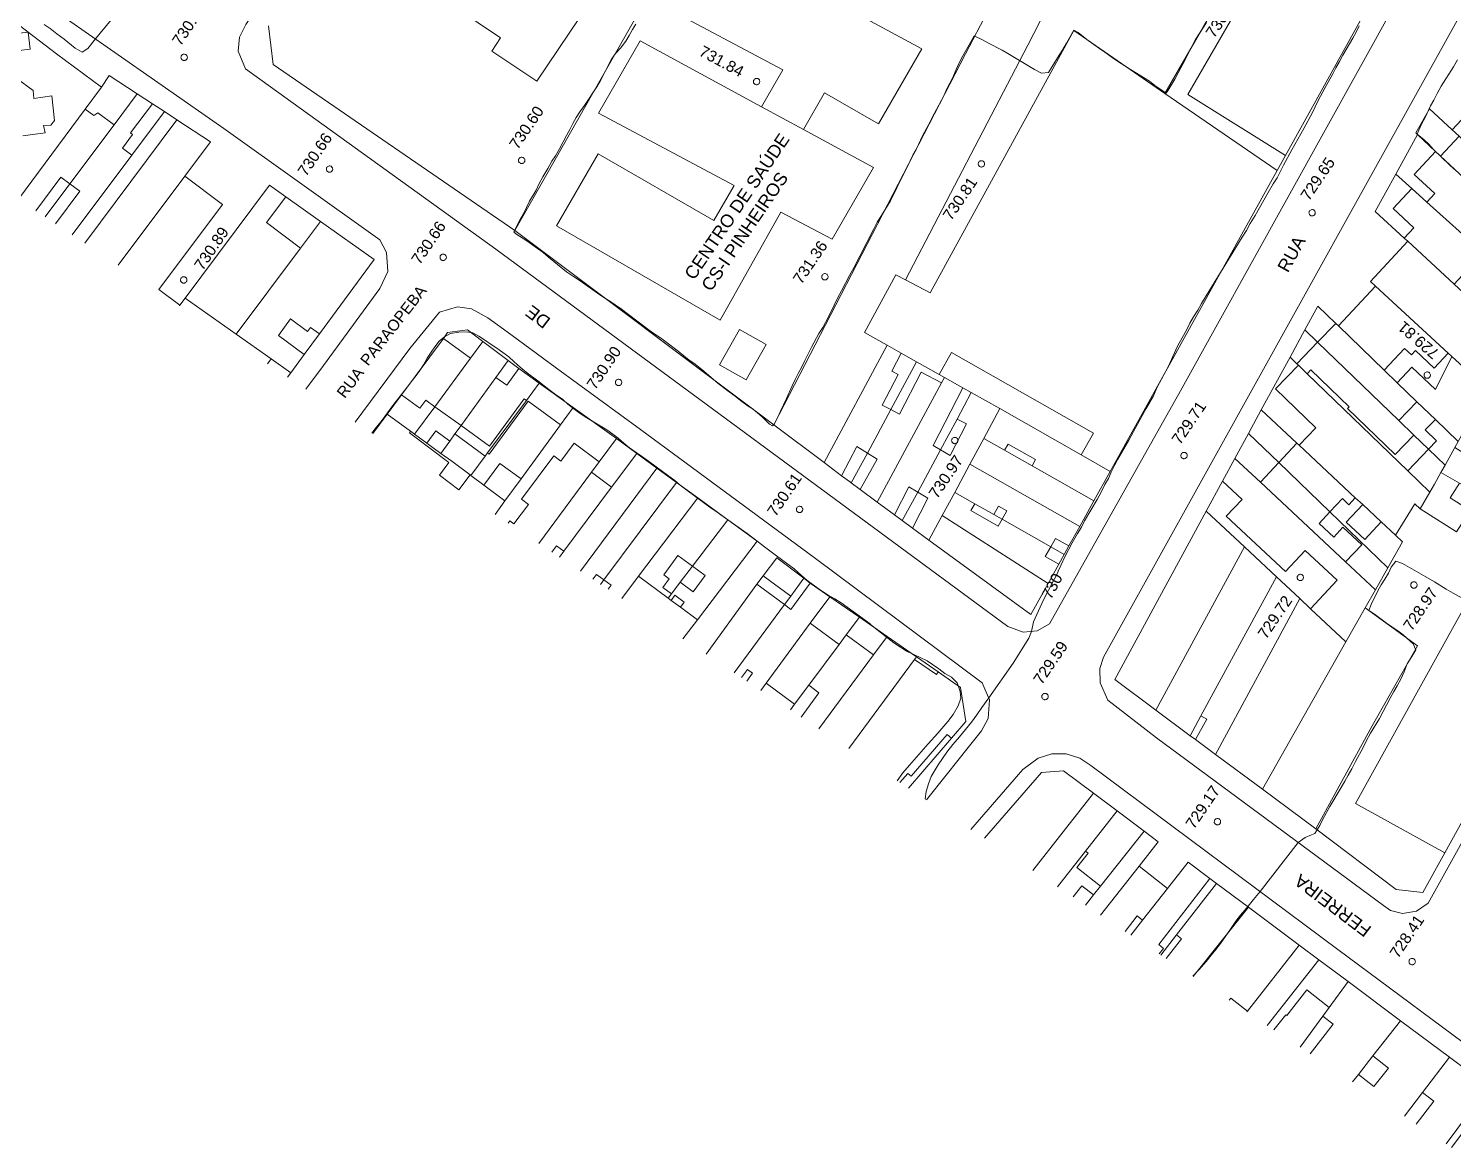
# Model space of a CAD drawing. Header units: metres. Extents: x 325024 to 7190115, y 7391967 to 10157759.
# Drawn here: x 325580.7 to 325804.2, y 7392403.9 to 7392579.4 of the extents above; entities that cross this region are included whole.
import ezdxf
from ezdxf.enums import TextEntityAlignment as Align

# ---------------------------------------------------------------- set-up
doc = ezdxf.new("R2010")
doc.units = ezdxf.units.M
doc.layers.get('0').update_dxf_attribs({"lineweight": 18})
for name, color, linetype, lineweight in [('100_SIST_VIARIO_MEIO_FIO', 1, 'Continuous', 18), ('160_P_SIMP_ASF_TOP', 7, 'Continuous', 18), ('206_MURO_E_MURO_ARRIMO', 7, 'Continuous', 18), ('214_PROJ_BEIRAL_EDIF', 10, 'Continuous', 18), ('216_EDIF_NOTAVEL', 2, 'Continuous', 18), ('218_EDIF_NOTAVEL_TOP', 7, 'Continuous', 18), ('600_CURVA_MESTRA', 14, 'Continuous', 18), ('602_CURVA_MESTRA_TOP', 24, 'Continuous', 18), ('604_CURVA_INTERM', 7, 'Continuous', 18), ('606_PTO_COTADO', 7, 'Continuous', 18), ('608_PTO_COTADO_INTERVIA', 1, 'Continuous', 18), ('624_SEGM_CURVA_MESTRA', 14, 'Continuous', 18)]:
    doc.layers.add(name, color=color, linetype=linetype, lineweight=lineweight)
doc.styles.add('Style-Arial', font='arial.ttf', dxfattribs={"height": 1.75})

# ---------------------------------------------------------------- blocks, each defined once
blk = doc.blocks.new('SP09')
at = {"color": 0, "linetype": 'Continuous'}
blk.add_lwpolyline([(-0.03, -0.51), (-0.14, -0.49), (-0.24, -0.46), (-0.31, -0.42), (-0.35, -0.39), (-0.42, -0.31), (-0.47, -0.24), (-0.51, -0.15), (-0.52, -0.09), (-0.52, 0.03), (-0.51, 0.11), (-0.48, 0.2), (-0.44, 0.27), (-0.4, 0.33), (-0.32, 0.39), (-0.23, 0.44), (-0.15, 0.48), (-0.1, 0.48), (-0.03, 0.48), (0.08, 0.48), (0.19, 0.44), (0.27, 0.4), (0.35, 0.32), (0.41, 0.23), (0.46, 0.11), (0.48, 0.03), (0.48, -0.03), (0.47, -0.08), (0.44, -0.21), (0.38, -0.3), (0.31, -0.38), (0.23, -0.44), (0.1, -0.49), (0.02, -0.51)], close=True, dxfattribs=at)
blk = doc.blocks.new('SP10')
at = {"color": 0, "linetype": 'Continuous'}
blk.add_lwpolyline([(-0.03, -0.51), (-0.14, -0.49), (-0.24, -0.46), (-0.31, -0.42), (-0.35, -0.39), (-0.42, -0.31), (-0.47, -0.24), (-0.51, -0.15), (-0.52, -0.09), (-0.52, 0.03), (-0.51, 0.11), (-0.48, 0.2), (-0.44, 0.27), (-0.4, 0.33), (-0.32, 0.39), (-0.23, 0.44), (-0.15, 0.48), (-0.1, 0.48), (-0.03, 0.48), (0.08, 0.48), (0.19, 0.44), (0.27, 0.4), (0.35, 0.32), (0.41, 0.23), (0.46, 0.11), (0.48, 0.03), (0.48, -0.03), (0.47, -0.08), (0.44, -0.21), (0.38, -0.3), (0.31, -0.38), (0.23, -0.44), (0.1, -0.49), (0.02, -0.51)], close=True, dxfattribs=at)

msp = doc.modelspace()

# ---------------------------------------------------------------- linework, layer by layer
at = {"layer": '100_SIST_VIARIO_MEIO_FIO'}
for points in [[(325689.701, 7392691.542), (325691.959, 7392694.463), (325694.711, 7392695.542), (325697.594, 7392694.894), (325779.027, 7392642.401), (325810.75, 7392621.6), (325812.201, 7392618.997), (325812.539, 7392616.036), (325812.024, 7392613.854), (325761.386, 7392522.567), (325740.846, 7392486.005), (325738.907, 7392484.898), (325736.683, 7392484.696), (325734.298, 7392485.62), (325654.002, 7392544.771), (325614.733, 7392573.042), (325613.62, 7392575.791), (325613.79, 7392578.02), (325614.797, 7392579.998), (325664.897, 7392654.489)], [(325793.183, 7392441.832), (325757.595, 7392468.158), (325749.967, 7392474.051), (325748.754, 7392476.766), (325748.723, 7392479.004), (325749.281, 7392480.778), (325820.965, 7392609.833), (325822.818, 7392611.081), (325825.018, 7392611.464), (325827.831, 7392610.539), (325873.017, 7392580.576), (325874.357, 7392577.937), (325874.294, 7392575.705), (325800.201, 7392442.235), (325798.357, 7392440.976), (325796.155, 7392440.614), (325794.273, 7392441.082)]]:
    msp.add_lwpolyline(points, close=True, dxfattribs=at)
for points in [[(325521.1, 7392626.753), (325565.556, 7392595.631), (325611.338, 7392563.693), (325635.795, 7392546.199), (325636.867, 7392544.235), (325637.055, 7392541.272), (325635.804, 7392538.581), (325626.979, 7392526.54), (325624.209, 7392522.785)], [(325721.512, 7392458.404), (325724.6, 7392462.272), (325728.301, 7392466.905), (325730.151, 7392469.222), (325731.216, 7392471.159), (325731.435, 7392474.086), (325730.263, 7392476.775), (325704.135, 7392496.264), (325676.669, 7392516.468), (325663.512, 7392526.103), (325656.335, 7392531.359), (325652.747, 7392533.986), (325650.182, 7392535.427), (325647.986, 7392535.696), (325645.164, 7392534.883), (325640.525, 7392529.173), (325631.971, 7392517.649)], [(325747.303, 7392463.822), (325745.552, 7392464.945), (325743.412, 7392465.61), (325741.17, 7392465.619), (325739.024, 7392464.971), (325736.634, 7392463.191), (325728.511, 7392453.772)], [(325803.879, 7392403.904), (325811.095, 7392413.551), (325811.4, 7392415), (325810.564, 7392416.77), (325786.042, 7392434.93), (325747.303, 7392463.822)]]:
    msp.add_lwpolyline(points, dxfattribs=at)
at = {"layer": '206_MURO_E_MURO_ARRIMO'}
for p, q in [((325619.073, 7392573.727), (325618.376, 7392579.755)), ((325657.004, 7392547.709), (325619.073, 7392573.727)), ((325593.401, 7392571.992), (325597.779, 7392569.122)), ((325600.161, 7392567.56), (325602.048, 7392566.322)), ((325602.048, 7392566.322), (325604.001, 7392565.042)), ((325800.429, 7392566.772), (325798.252, 7392562.98)), ((325798.516, 7392562.733), (325795.112, 7392556.518)), ((325798.252, 7392562.98), (325798.516, 7392562.733)), ((325777.821, 7392559.449), (325776.501, 7392557.069)), ((325795.112, 7392556.518), (325791.912, 7392550.678)), ((325626.52, 7392549.098), (325621.071, 7392552.977)), ((325697.588, 7392517.224), (325657.004, 7392547.709)), ((325782.895, 7392535.829), (325780.862, 7392532.093)), ((325623.974, 7392528.24), (325626.345, 7392531.465)), ((325646.451, 7392531.681), (325645.778, 7392530.773)), ((325649.569, 7392532.134), (325646.451, 7392531.681)), ((325651.985, 7392530.298), (325649.569, 7392532.134)), ((325780.862, 7392532.093), (325778.533, 7392527.814)), ((325656.99, 7392526.493), (325655.929, 7392527.3)), ((325778.533, 7392527.814), (325774.032, 7392519.544)), ((325621.354, 7392524.674), (325621.86, 7392525.363)), ((325657.623, 7392526.038), (325656.99, 7392526.493)), ((325666.122, 7392519.936), (325660.793, 7392523.762)), ((325639.227, 7392521.92), (325636.979, 7392518.883)), ((325672.912, 7392515.059), (325666.122, 7392519.936)), ((325774.032, 7392519.544), (325772.033, 7392515.871)), ((325772.033, 7392515.871), (325769.889, 7392511.931)), ((325676.11, 7392512.725), (325672.912, 7392515.059)), ((325709.6, 7392508.201), (325708.227, 7392509.233)), ((325709.74, 7392508.098), (325709.6, 7392508.201)), ((325711.151, 7392507.056), (325709.74, 7392508.098)), ((325767.954, 7392508.375), (325765.395, 7392503.673)), ((325717.735, 7392502.195), (325716.506, 7392503.102)), ((325719.33, 7392501.017), (325717.735, 7392502.195)), ((325743.868, 7392498.218), (325743.12, 7392496.87)), ((325743.12, 7392496.87), (325742.277, 7392495.349)), ((325695.913, 7392493.558), (325694.94, 7392492.212)), ((325703.312, 7392492.384), (325702.295, 7392493.155)), ((325711.005, 7392487.045), (325706.37, 7392490.262)), ((325715.368, 7392484.018), (325711.005, 7392487.045)), ((325723.362, 7392478.47), (325719.949, 7392480.839)), ((325718.699, 7392460.265), (325725.431, 7392468.082)), ((325762.892, 7392468.476), (325763.732, 7392467.852)), ((325774.211, 7392460.067), (325782.569, 7392453.858)), ((325757.869, 7392451.857), (325755.65, 7392453.519)), ((325782.569, 7392453.858), (325795.197, 7392444.371)), ((325799.357, 7392443.908), (325802.784, 7392450.101)), ((325765.972, 7392446.072), (325766.982, 7392445.319)), ((325795.197, 7392444.371), (325799.357, 7392443.908)), ((325772.002, 7392441.575), (325779.958, 7392435.641)), ((325783.049, 7392433.336), (325787.643, 7392429.91))]:
    msp.add_line(p, q, dxfattribs=at)
for points in [[(325688.203, 7392602.496), (325680.548, 7392589.22), (325657.004, 7392547.709)], [(325758.924, 7392569.187), (325765.722, 7392580.909)], [(325592.151, 7392570.153), (325593.401, 7392571.992)], [(325596.951, 7392559.509), (325602.048, 7392566.322)], [(325803.973, 7392563.464), (325800.429, 7392566.772)], [(325798.516, 7392562.733), (325801.369, 7392560.071)], [(325797.628, 7392554.26), (325795.112, 7392556.518)], [(325587.214, 7392555.001), (325583.341, 7392549.825)], [(325796.453, 7392546.485), (325791.912, 7392550.678)], [(325782.895, 7392535.829), (325785.699, 7392533.123)], [(325782.852, 7392530.172), (325780.862, 7392532.093)], [(325715.939, 7392519.599), (325719.983, 7392527.103)], [(325779.592, 7392526.793), (325778.533, 7392527.814)], [(325724.364, 7392524.638), (325723.501, 7392525.123)], [(325728.559, 7392522.277), (325727.22, 7392523.03)], [(325644.447, 7392520.059), (325641.277, 7392515.752)], [(325652.711, 7392512.819), (325658.793, 7392521.053)], [(325664.127, 7392517.197), (325666.122, 7392519.936)], [(325723.719, 7392513.297), (325726.319, 7392518.121)], [(325779.61, 7392514.337), (325774.032, 7392519.544)], [(325641.277, 7392515.752), (325640.644, 7392516.213)], [(325641.277, 7392515.752), (325643.181, 7392514.364)], [(325648.547, 7392517.094), (325647.599, 7392515.783)], [(325776.773, 7392511.298), (325772.033, 7392515.871)], [(325800.263, 7392513.374), (325797.964, 7392515.593)], [(325672.912, 7392515.059), (325670.222, 7392511.424)], [(325709.74, 7392508.098), (325712.268, 7392512.789)], [(325655.444, 7392505.274), (325657.965, 7392508.736)], [(325717.735, 7392502.195), (325720.153, 7392506.681)], [(325733.388, 7392502.399), (325732.084, 7392503.14)], [(325793.868, 7392494.805), (325784.794, 7392503.56)], [(325793.868, 7392494.805), (325796.171, 7392498.876), (325795.085, 7392499.889)], [(325743.12, 7392496.87), (325741.009, 7392498.07)], [(325682.912, 7392492.521), (325684.832, 7392495.048)], [(325793.868, 7392494.805), (325791.92, 7392491.364)], [(325670.445, 7392492.192), (325670.966, 7392492.89)], [(325700.241, 7392490.368), (325699.256, 7392489.031)], [(325711.005, 7392487.045), (325708.956, 7392484.293)], [(325782.569, 7392453.858), (325791.419, 7392470.018), (325798.523, 7392482.574), (325790.299, 7392488.498)], [(325700.857, 7392473.411), (325700.188, 7392472.513)], [(325757.869, 7392451.857), (325754.859, 7392448.026)], [(325748.812, 7392444.894), (325747.719, 7392443.516)], [(325760.731, 7392437.246), (325758.277, 7392434.077)]]:
    msp.add_lwpolyline(points, dxfattribs=at)
at = {"layer": '214_PROJ_BEIRAL_EDIF'}
for points in [[(325790.744, 7392624.496), (325793.413, 7392629.148), (325810.255, 7392617.94), (325777.821, 7392559.449), (325762.504, 7392568.988), (325770.363, 7392582.542), (325793.033, 7392623.169)], [(325580.678, 7392578.772), (325580.969, 7392576.096), (325579.268, 7392575.911), (325579.153, 7392576.961), (325578.06, 7392576.842), (325577.884, 7392578.468)], [(325715.39, 7392529.688), (325711.812, 7392531.67), (325716.731, 7392540.758), (325718.229, 7392539.964), (325722.106, 7392537.909), (325744.644, 7392579.032), (325758.924, 7392569.187), (325776.501, 7392557.069), (325750.352, 7392509.911), (325745.777, 7392512.51), (325747.715, 7392515.921), (325725.457, 7392528.566), (325723.501, 7392525.123), (325719.983, 7392527.103), (325717.556, 7392528.469)], [(325819.312, 7392549.149), (325822.523, 7392546.152), (325823.772, 7392548.436), (325826.856, 7392554.076), (325809.935, 7392569.868), (325803.973, 7392563.464), (325805.045, 7392562.464), (325810.749, 7392557.14), (325812.396, 7392555.603), (325817.627, 7392550.721)], [(325812.396, 7392555.603), (325811.387, 7392554.522), (325809.74, 7392556.059), (325810.749, 7392557.14), (325805.045, 7392562.464), (325802.14, 7392559.352), (325814.723, 7392547.609), (325817.627, 7392550.721)], [(325819.678, 7392540.988), (325819.026, 7392539.832), (325817.24, 7392536.663), (325799.977, 7392552.153), (325801.228, 7392553.493), (325798.022, 7392556.484), (325801.369, 7392560.071), (325802.14, 7392559.352), (325814.723, 7392547.609), (325815.574, 7392546.815), (325814.578, 7392545.748)], [(325623.389, 7392544.91), (325618.033, 7392548.914), (325621.071, 7392552.977), (325618.499, 7392554.808), (325605.279, 7392537.088), (325613.299, 7392531.416)], [(325808.485, 7392535.374), (325813.765, 7392530.498), (325814.073, 7392531.044), (325816.023, 7392534.503), (325817.24, 7392536.663), (325799.977, 7392552.153), (325797.628, 7392554.26), (325794.702, 7392551.125), (325797.952, 7392548.092), (325796.453, 7392546.485), (325796.983, 7392545.996), (325804.263, 7392539.273), (325805.583, 7392540.688), (325808.903, 7392537.59), (325809.252, 7392537.963), (325810.133, 7392537.14)], [(325613.299, 7392531.416), (325618.761, 7392527.554), (325621.86, 7392525.363), (325623.974, 7392528.24), (325619.913, 7392531.225), (325621.829, 7392533.831), (325624.495, 7392531.872), (325624.95, 7392532.491), (325626.345, 7392531.465), (325634.913, 7392543.124), (325626.52, 7392549.098), (325623.389, 7392544.91)], [(325796.983, 7392545.996), (325804.263, 7392539.273), (325808.485, 7392535.374), (325813.765, 7392530.498), (325812.135, 7392527.605), (325809.841, 7392523.536), (325806.917, 7392525.137), (325803.9, 7392527.923), (325803.33, 7392528.45), (325791.943, 7392538.965), (325791.159, 7392539.689)], [(325793.297, 7392525.792), (325796.476, 7392529.198), (325797.569, 7392528.179), (325798.207, 7392528.862), (325801.151, 7392526.115), (325803.33, 7392528.45), (325791.943, 7392538.965), (325786.116, 7392532.721)], [(325786.116, 7392532.721), (325785.699, 7392533.123), (325782.852, 7392530.172), (325795.599, 7392517.875), (325798.445, 7392520.825), (325795.346, 7392523.815), (325793.297, 7392525.792)], [(325644.447, 7392520.059), (325643.014, 7392521.095), (325642.072, 7392519.819), (325639.227, 7392521.92), (325645.778, 7392530.773), (325650.057, 7392527.679)], [(325648.547, 7392517.094), (325654.009, 7392524.645), (325655.929, 7392527.3), (325651.985, 7392530.298), (325650.057, 7392527.679), (325644.447, 7392520.059)], [(325717.556, 7392528.469), (325715.39, 7392529.688), (325705.478, 7392511.297), (325708.227, 7392509.233), (325710.604, 7392513.831), (325712.268, 7392512.789), (325715.939, 7392519.599), (325714.602, 7392520.29), (325717.1, 7392525.122), (325716.095, 7392525.642)], [(325781.223, 7392525.219), (325779.839, 7392526.555), (325779.592, 7392526.793), (325782.852, 7392530.172), (325795.599, 7392517.875), (325797.964, 7392515.593), (325795.037, 7392512.559), (325787.57, 7392519.763), (325787.83, 7392520.033), (325781.817, 7392525.835)], [(325803.9, 7392527.923), (325801.343, 7392522.759), (325797.611, 7392526.242), (325795.346, 7392523.815), (325798.445, 7392520.825), (325801.323, 7392518.049), (325804.889, 7392514.609), (325808.341, 7392520.875), (325809.071, 7392522.17), (325809.841, 7392523.536), (325806.917, 7392525.137)], [(325658.793, 7392521.053), (325660.793, 7392523.762), (325657.623, 7392526.038), (325655.72, 7392523.408), (325654.009, 7392524.645), (325648.547, 7392517.094), (325653.016, 7392513.861), (325658.442, 7392521.309)], [(325715.939, 7392519.599), (325712.268, 7392512.789), (325713.808, 7392511.825), (325711.151, 7392507.056), (325713.824, 7392505.082), (325723.903, 7392523.782), (325720.678, 7392525.45), (325717.292, 7392518.9)], [(325724.364, 7392524.638), (325727.22, 7392523.03), (325722.594, 7392513.982), (325723.719, 7392513.297), (325720.153, 7392506.681), (325718.785, 7392507.511), (325716.506, 7392503.102), (325713.824, 7392505.082), (325723.903, 7392523.782)], [(325798.948, 7392504.024), (325798.086, 7392504.829), (325795.085, 7392499.889), (325792.835, 7392501.99), (325789.933, 7392504.699), (325788.775, 7392505.781), (325779.955, 7392514.015), (325782.595, 7392516.751), (325776.269, 7392522.854), (325779.839, 7392526.555), (325781.223, 7392525.219), (325797.003, 7392509.995), (325800.469, 7392506.65)], [(325726.319, 7392518.121), (325728.559, 7392522.277), (325733.033, 7392519.75), (325730.523, 7392515.093), (325728.342, 7392511.046), (325725.957, 7392506.62), (325723.992, 7392502.975), (325721.91, 7392499.112), (325719.33, 7392501.017), (325721.755, 7392505.708), (325720.153, 7392506.681), (325723.719, 7392513.297), (325725.221, 7392512.383), (325727.794, 7392517.358)], [(325652.711, 7392512.819), (325652.329, 7392512.301), (325650.093, 7392509.273), (325652.131, 7392507.75), (325654.623, 7392511.17), (325657.965, 7392508.736), (325664.127, 7392517.197), (325659.095, 7392520.913), (325652.974, 7392512.625)], [(325733.771, 7392513.248), (325734.317, 7392514.208), (325738.624, 7392511.761), (325738.079, 7392510.801), (325747.787, 7392505.286), (325750.352, 7392509.911), (325745.777, 7392512.51), (325733.033, 7392519.75), (325730.523, 7392515.093)], [(325801.323, 7392518.049), (325804.889, 7392514.609), (325804.364, 7392513.657), (325802.839, 7392510.889), (325800.263, 7392513.374), (325801.523, 7392514.68), (325799.736, 7392516.405)], [(325645.402, 7392512.745), (325643.181, 7392514.364), (325644.596, 7392516.286), (325646.793, 7392514.669)], [(325645.402, 7392512.745), (325646.793, 7392514.669), (325647.599, 7392515.783), (325652.329, 7392512.301), (325650.093, 7392509.273), (325649.966, 7392509.367), (325647.122, 7392511.492)], [(325733.771, 7392513.248), (325738.079, 7392510.801), (325747.787, 7392505.286), (325745.558, 7392501.266), (325728.342, 7392511.046), (325730.523, 7392515.093)], [(325776.773, 7392511.298), (325784.794, 7392503.56), (325786.741, 7392505.646), (325787.76, 7392504.694), (325788.775, 7392505.781), (325779.955, 7392514.015), (325779.61, 7392514.337)], [(325797.003, 7392509.995), (325800.469, 7392506.65), (325801.185, 7392507.886), (325802.2, 7392509.728), (325802.839, 7392510.889), (325800.263, 7392513.374)], [(325805.114, 7392508.087), (325802.2, 7392509.728), (325802.839, 7392510.889), (325804.364, 7392513.657), (325807.878, 7392511.451), (325805.596, 7392507.816)], [(325733.388, 7392502.399), (325741.009, 7392498.07), (325741.77, 7392499.41), (325743.868, 7392498.218), (325745.558, 7392501.266), (325728.342, 7392511.046), (325725.957, 7392506.62), (325729.094, 7392504.838), (325732.084, 7392503.14), (325732.846, 7392504.482), (325734.15, 7392503.741)], [(325781.767, 7392488.389), (325785.931, 7392492.85), (325780.912, 7392497.535), (325777.815, 7392494.218), (325768.547, 7392502.87), (325771.017, 7392505.516), (325767.954, 7392508.375), (325769.889, 7392511.931), (325773.883, 7392508.203), (325787.253, 7392495.721), (325791.92, 7392491.364), (325790.299, 7392488.498), (325787.309, 7392483.215)], [(325787.253, 7392495.721), (325773.883, 7392508.203), (325776.773, 7392511.298), (325784.794, 7392503.56), (325783.093, 7392501.738), (325785.379, 7392499.604), (325786.837, 7392501.164), (325789.775, 7392498.421)], [(325800.469, 7392506.65), (325801.185, 7392507.886), (325802.2, 7392509.728), (325805.114, 7392508.087), (325803.645, 7392505.746), (325806.762, 7392503.79), (325804.659, 7392500.439), (325798.948, 7392504.024)], [(325729.094, 7392504.838), (325725.957, 7392506.62), (325723.992, 7392502.975), (325740.604, 7392492.331), (325742.277, 7392495.349), (325740.15, 7392496.558), (325741.009, 7392498.07), (325733.388, 7392502.399), (325732.787, 7392501.34), (325728.493, 7392503.779)], [(325684.832, 7392495.048), (325682.557, 7392496.725), (325680.338, 7392493.714), (325681.203, 7392493.077), (325680.212, 7392491.732), (325681.558, 7392490.74), (325681.024, 7392490.038), (325676.373, 7392493.465), (325685.668, 7392505.749), (325690.363, 7392502.322)], [(325789.933, 7392504.699), (325792.835, 7392501.99), (325790.261, 7392499.232), (325787.358, 7392501.941)], [(325682.941, 7392488.625), (325685.628, 7392486.645), (325694.982, 7392498.95), (325690.363, 7392502.322), (325684.832, 7392495.048), (325686.814, 7392493.587), (325684.932, 7392491.032), (325682.912, 7392492.521), (325681.558, 7392490.74), (325681.024, 7392490.038), (325681.501, 7392489.686), (325682.087, 7392490.481), (325683.527, 7392489.42)], [(325721.91, 7392499.112), (325723.992, 7392502.975), (325740.604, 7392492.331), (325737.9, 7392487.456)], [(325765.395, 7392503.673), (325771.373, 7392498.092), (325757.497, 7392472.484), (325751.055, 7392477.27)], [(325764.568, 7392471.568), (325762.892, 7392468.476), (325757.497, 7392472.484), (325771.373, 7392498.092), (325776.399, 7392493.401)], [(325702.295, 7392493.155), (325700.241, 7392490.368), (325695.913, 7392493.558), (325698.043, 7392496.381)], [(325764.568, 7392471.568), (325776.399, 7392493.401), (325780.078, 7392489.966), (325766.843, 7392465.541), (325763.732, 7392467.852), (325765.478, 7392471.075)], [(325820.812, 7392482.683), (325802.784, 7392450.101), (325788.815, 7392457.83), (325807.199, 7392491.055)], [(325781.767, 7392488.389), (325787.309, 7392483.215), (325774.211, 7392460.067), (325766.843, 7392465.541), (325780.078, 7392489.966)], [(325703.063, 7392476.375), (325707.824, 7392482.771), (325703.304, 7392486.102), (325696.382, 7392476.71), (325700.857, 7392473.411)], [(325746.484, 7392450.375), (325746.892, 7392450.056), (325745.117, 7392447.793), (325748.812, 7392444.894), (325755.65, 7392453.519), (325751.429, 7392456.68)], [(325789.285, 7392415.376), (325791.542, 7392418.255), (325793.954, 7392416.364), (325791.697, 7392413.485)]]:
    msp.add_lwpolyline(points, close=True, dxfattribs=at)
for points in [[(325579.15, 7392552.598), (325589.61, 7392566.722), (325592.151, 7392570.153), (325585.133, 7392575.404), (325580.678, 7392578.772), (325576.219, 7392582.175), (325573.139, 7392578.058)], [(325579.825, 7392562.522), (325583.35, 7392563.023), (325583.108, 7392564.154), (325584.255, 7392564.193), (325584.815, 7392564.943), (325584.367, 7392568.815), (325581.589, 7392568.396), (325581.451, 7392569.628), (325578.903, 7392571.534)], [(325587.214, 7392555.001), (325594.144, 7392564.264), (325597.779, 7392569.122), (325600.161, 7392567.56), (325596.729, 7392562.974), (325597.06, 7392562.726), (325595.478, 7392560.611), (325596.951, 7392559.509), (325587.598, 7392547.009)], [(325587.214, 7392555.001), (325594.144, 7392564.264), (325591.623, 7392566.15), (325590.984, 7392565.693), (325589.61, 7392566.722), (325579.15, 7392552.598)], [(325609.253, 7392561.597), (325604.001, 7392565.042), (325589.545, 7392545.721)], [(325594.782, 7392542.255), (325605.22, 7392556.207), (325609.253, 7392561.597)], [(325581.889, 7392550.786), (325585.822, 7392556.043), (325587.214, 7392555.001)], [(325604.391, 7392535.897), (325604.451, 7392535.978), (325601.176, 7392538.427), (325611.153, 7392551.771), (325605.22, 7392556.207), (325594.782, 7392542.255)], [(325584.979, 7392548.742), (325588.783, 7392553.827), (325587.214, 7392555.001)], [(325618.2, 7392526.761), (325618.761, 7392527.554), (325613.299, 7392531.416), (325605.279, 7392537.088), (325604.451, 7392535.978), (325604.391, 7392535.897)], [(325634.72, 7392515.83), (325636.979, 7392518.883), (325640.644, 7392516.213)], [(325640.644, 7392516.213), (325640.451, 7392515.956), (325646.636, 7392511.334), (325645.152, 7392509.348), (325648.232, 7392507.047), (325649.966, 7392509.367), (325650.093, 7392509.273), (325652.131, 7392507.75), (325655.444, 7392505.274), (325653.896, 7392503.142)], [(325655.941, 7392501.789), (325656.211, 7392502.151), (325656.844, 7392501.679), (325659.125, 7392504.736), (325658.015, 7392505.564), (325663.088, 7392512.363), (325664.198, 7392511.534), (325666.3, 7392514.35), (325670.222, 7392511.424), (325669.011, 7392509.789), (325660.74, 7392498.614)], [(325663.98, 7392496.47), (325664.665, 7392497.388), (325672.164, 7392507.436), (325676.11, 7392512.725), (325679.263, 7392510.424), (325667.308, 7392494.268)], [(325662.811, 7392497.244), (325663.543, 7392498.225), (325664.665, 7392497.388), (325672.164, 7392507.436), (325669.011, 7392509.789), (325660.74, 7392498.614)], [(325667.308, 7392494.268), (325679.263, 7392510.424), (325682.362, 7392508.162), (325670.966, 7392492.89)], [(325670.966, 7392492.89), (325682.362, 7392508.162), (325685.668, 7392505.749), (325676.373, 7392493.465), (325673.753, 7392490.003)], [(325670.966, 7392492.89), (325669.798, 7392493.751), (325669.238, 7392492.991)], [(325673.753, 7392490.003), (325676.373, 7392493.465), (325681.024, 7392490.038), (325681.501, 7392489.686), (325682.941, 7392488.625), (325685.628, 7392486.645), (325683.352, 7392483.652)], [(325671.605, 7392491.425), (325672.08, 7392492.069), (325670.966, 7392492.89)], [(325687.008, 7392481.233), (325694.94, 7392492.212), (325699.256, 7392489.031), (325691.378, 7392478.342)], [(325691.378, 7392478.342), (325699.256, 7392489.031), (325700.283, 7392488.274), (325703.312, 7392492.384), (325706.37, 7392490.262), (325703.304, 7392486.102)], [(325703.304, 7392486.102), (325696.382, 7392476.71), (325695.55, 7392475.581)], [(325704.628, 7392469.574), (325713.242, 7392481.134), (325708.956, 7392484.293), (325707.824, 7392482.771), (325703.063, 7392476.375), (325704.674, 7392475.187), (325701.878, 7392471.394)], [(325704.628, 7392469.574), (325713.242, 7392481.134), (325715.368, 7392484.018), (325719.949, 7392480.839), (325719.655, 7392480.44)], [(325719.655, 7392480.44), (325709.346, 7392466.453)], [(325719.655, 7392480.44), (325709.346, 7392466.453)], [(325717.374, 7392461.141), (325718.601, 7392462.565), (325719.117, 7392462.12), (325724.754, 7392468.665), (325725.431, 7392468.082), (325727.685, 7392470.698), (325726.882, 7392476.027), (325723.362, 7392478.47), (325723.079, 7392478.064), (325719.655, 7392480.44)], [(325693.353, 7392477.035), (325694.27, 7392478.28), (325693.472, 7392478.868), (325692.525, 7392477.583)], [(325738.228, 7392447.343), (325747.724, 7392459.454), (325743.028, 7392462.971), (325739.55, 7392462.716), (325730.612, 7392452.382)], [(325742.098, 7392444.783), (325746.484, 7392450.375), (325751.429, 7392456.68), (325747.724, 7392459.454), (325738.228, 7392447.343)], [(325758.018, 7392434.249), (325758.701, 7392435.132), (325757.951, 7392435.713), (325765.972, 7392446.072), (325762.543, 7392448.63), (325759.32, 7392444.527)], [(325752.669, 7392437.788), (325754.585, 7392440.231), (325755.426, 7392439.571), (325759.32, 7392444.527), (325754.859, 7392448.026), (325748.818, 7392440.336)], [(325746.444, 7392441.907), (325747.719, 7392443.516), (325745.897, 7392444.944), (325744.516, 7392443.183)], [(325759.32, 7392444.527), (325755.426, 7392439.571), (325753.562, 7392437.197)], [(325759.126, 7392433.515), (325761.534, 7392436.624), (325760.731, 7392437.246), (325766.982, 7392445.319), (325772.002, 7392441.575), (325763.329, 7392430.735)], [(325771.751, 7392425.162), (325771.85, 7392425.288), (325779.958, 7392435.641), (325783.049, 7392433.336), (325774.976, 7392423.028)], [(325780.139, 7392419.612), (325783.697, 7392424.494), (325784.683, 7392425.847), (325781.168, 7392428.6), (325778.027, 7392424.59), (325777.87, 7392424.713), (325776.013, 7392422.342)], [(325788.348, 7392414.181), (325789.285, 7392415.376), (325791.542, 7392418.255), (325795.869, 7392423.775), (325787.643, 7392429.91), (325784.683, 7392425.847)], [(325768.998, 7392426.984), (325769.25, 7392427.309), (325771.85, 7392425.288)], [(325771.85, 7392425.288), (325771.751, 7392425.162)], [(325784.683, 7392425.847), (325783.697, 7392424.494), (325785.316, 7392423.225), (325781.683, 7392418.591)], [(325796.476, 7392408.803), (325799.318, 7392412.516), (325803.55, 7392418.047), (325795.869, 7392423.775), (325791.542, 7392418.255), (325793.954, 7392416.364), (325791.697, 7392413.485), (325789.285, 7392415.376), (325788.348, 7392414.181)], [(325799.318, 7392412.516), (325803.55, 7392418.047), (325809.709, 7392413.453), (325803.015, 7392404.476)], [(325798.324, 7392407.58), (325801.073, 7392411.173), (325799.318, 7392412.516)]]:
    msp.add_lwpolyline(points, dxfattribs=at)
at = {"layer": '216_EDIF_NOTAVEL'}
for points in [[(325681.599, 7392639.82), (325678.642, 7392635.423), (325677.307, 7392636.321), (325668.376, 7392623.042), (325659.064, 7392629.304), (325633.46, 7392591.235), (325632.435, 7392589.712), (325639.266, 7392585.117), (325640.754, 7392587.329), (325654.763, 7392577.907), (325653.364, 7392575.827), (325660.424, 7392571.079), (325687.074, 7392610.703), (325673.737, 7392619.673), (325680.593, 7392631.046), (325684.969, 7392637.553)], [(325718.229, 7392539.964), (325737.409, 7392576.77), (325740.274, 7392582.312), (325744.885, 7392590.053), (325755.382, 7392583.848), (325756.552, 7392586.111), (325753.606, 7392587.782), (325752.635, 7392588.333), (325737.926, 7392596.676), (325732.51, 7392587.47), (325732.203, 7392586.949), (325733.301, 7392586.221), (325731.132, 7392582.059), (325727.653, 7392575.382), (325697.588, 7392517.224), (325705.478, 7392511.297), (325715.39, 7392529.688), (325711.812, 7392531.67), (325716.731, 7392540.758)], [(325695.659, 7392567.098), (325702.244, 7392563.523), (325705.566, 7392569.253), (325714.003, 7392564.387), (325720.789, 7392576.155), (325686.439, 7392594.741), (325679.728, 7392583.102), (325698.999, 7392572.891)], [(325695.659, 7392567.098), (325702.244, 7392563.523), (325713.22, 7392557.563), (325706.752, 7392546.347), (325698.705, 7392550.538), (325689.166, 7392533.635), (325663.522, 7392548.423), (325670.035, 7392559.718), (325688.195, 7392549.246), (325691.36, 7392554.734), (325670.098, 7392566.096), (325676.633, 7392577.429)], [(325692.189, 7392532.164), (325696.403, 7392529.785), (325693.283, 7392524.258), (325689.069, 7392526.637)]]:
    msp.add_lwpolyline(points, close=True, dxfattribs=at)
at = {"layer": '600_CURVA_MESTRA', "elevation": 730}
for points in [[(325583.181, 7392579.97), (325584.127, 7392579.34), (325585.193, 7392578.509), (325586.323, 7392577.687), (325588.044, 7392576.271), (325589.125, 7392575.662), (325590.048, 7392576.246), (325591.231, 7392577.72), (325597.134, 7392584.948)], [(325789.392, 7392579.797), (325788.959, 7392578.882), (325788.373, 7392577.862), (325787.873, 7392576.954), (325786.825, 7392575.164), (325786.307, 7392574.183), (325785.735, 7392573.196), (325785.24, 7392572.241), (325784.057, 7392570.131), (325782.969, 7392568.068), (325782.017, 7392566.058), (325780.724, 7392563.698), (325778.821, 7392560.346), (325777.494, 7392557.94), (325776.52, 7392555.934), (325775.888, 7392554.987), (325775.094, 7392553.667), (325773.045, 7392550.043), (325772.303, 7392548.777), (325771.711, 7392547.701), (325771.036, 7392546.649), (325768.039, 7392541.804), (325765.384, 7392537.438), (325764.644, 7392536.247), (325764.058, 7392535.208), (325763.407, 7392534.155), (325762.834, 7392533.134), (325762.282, 7392532.083), (325761.611, 7392530.875), (325760.918, 7392529.549), (325759.692, 7392526.884), (325759.058, 7392525.649), (325758.362, 7392524.39), (325757.723, 7392523.126), (325757.126, 7392521.783), (325755.982, 7392519.787), (325754.342, 7392516.839), (325753.254, 7392514.817), (325751.549, 7392511.827), (325751.065, 7392510.937), (325750.513, 7392509.787), (325750.062, 7392508.777), (325749.516, 7392507.839), (325748.925, 7392506.648), (325748.313, 7392505.527), (325746.334, 7392502.136), (325745.816, 7392501.187), (325745.19, 7392500.156), (325744.366, 7392498.717), (325743.281, 7392496.629), (325742.575, 7392495.16), (325742.198, 7392494.275)], [(325804.596, 7392557.057), (325803.578, 7392557.913), (325800.974, 7392560.461), (325800.297, 7392561.218), (325799.534, 7392561.975), (325798.463, 7392562.812), (325798.722, 7392563.408), (325799.176, 7392564.335), (325799.741, 7392565.412), (325800.576, 7392567.235), (325801.08, 7392568.114), (325801.585, 7392569.167), (325802.249, 7392570.295), (325804.167, 7392573.343), (325804.786, 7392574.469)], [(325739.906, 7392489.757), (325739.64, 7392489.211), (325738.81, 7392487.488), (325738.322, 7392486.302), (325738.021, 7392484.817), (325737.602, 7392483.748), (325735.108, 7392479.829), (325731.295, 7392474.408), (325730.227, 7392472.917), (325729.421, 7392471.743), (325728.577, 7392470.589), (325726.727, 7392468.311), (325725.689, 7392467.085), (325724.748, 7392465.877), (325723.382, 7392463.904), (325722.243, 7392462.062), (325721.841, 7392460.912), (325721.47, 7392459.747), (325721.352, 7392458.552), (325721.379, 7392458.492)]]:
    msp.add_lwpolyline(points, dxfattribs=at)
at = {"layer": '604_CURVA_INTERM', "flags": 128}
for points, elevation in [([(325765.449, 7392580.301), (325763.731, 7392577.611), (325763.226, 7392576.727), (325762.784, 7392575.816), (325762.193, 7392574.661), (325761.009, 7392572.42), (325760.453, 7392571.437), (325759.403, 7392569.7), (325759.111, 7392569.214), (325757.331, 7392570.442), (325756.516, 7392571.082), (325753.548, 7392572.953), (325752.658, 7392573.479), (325751.478, 7392574.246), (325750.642, 7392574.816), (325749.507, 7392575.643), (325748.662, 7392576.226), (325746.903, 7392577.477), (325746.096, 7392578.08), (325745.298, 7392578.709), (325744.618, 7392579.101), (325743.477, 7392577.034), (325742.891, 7392576.085), (325742.353, 7392575.165), (325741.262, 7392573.387), (325740.686, 7392572.455), (325739.561, 7392572.343), (325738.455, 7392572.939), (325736.363, 7392574.209), (325735.349, 7392574.797), (325734.312, 7392575.437), (325733.416, 7392575.951), (325731.274, 7392577.036), (325730.206, 7392577.615), (325729.224, 7392578.126), (325728.984, 7392578.21), (325728.409, 7392577.16), (325727.241, 7392575.072), (325726.63, 7392573.89), (325726.171, 7392572.91), (325725.77, 7392571.953), (325725.216, 7392570.798), (325724.734, 7392569.882), (325724.228, 7392568.798), (325723.104, 7392566.653), (325722.542, 7392565.632), (325722.069, 7392564.643), (325721.543, 7392563.681), (325720.943, 7392562.636), (325719.895, 7392560.388), (325719.403, 7392559.506), (325718.482, 7392557.617), (325717.342, 7392555.357), (325716.408, 7392553.393), (325715.892, 7392552.356), (325714.468, 7392550.05), (325713.796, 7392549.002), (325713.251, 7392547.83), (325711.147, 7392543.767), (325710.183, 7392541.927), (325709.469, 7392540.634), (325708.19, 7392538.201), (325707.637, 7392537.19), (325707.042, 7392535.993), (325706.12, 7392534.057), (325705.277, 7392532.498), (325704.679, 7392531.509), (325703.5, 7392529.368), (325702.458, 7392527.28), (325701.998, 7392526.33), (325701.412, 7392525.241), (325700.939, 7392524.32), (325700.471, 7392523.323), (325699.588, 7392521.336), (325698.642, 7392519.333), (325698.152, 7392518.331), (325697.715, 7392517.387), (325697.364, 7392517.075), (325696.904, 7392517.33), (325695.796, 7392518.421), (325694.332, 7392519.652), (325693.583, 7392520.16), (325693.583, 7392520.16), (325692.395, 7392521.014), (325691.53, 7392521.721), (325690.598, 7392522.384), (325688.873, 7392523.701), (325688.086, 7392524.35), (325686.308, 7392525.894), (325685.259, 7392526.704), (325684.278, 7392527.401), (325683.489, 7392528.02), (325682.605, 7392528.79), (325680.678, 7392530.249), (325679.824, 7392530.86), (325678.929, 7392531.412), (325678.031, 7392532.048), (325676.306, 7392533.369), (325674.595, 7392534.648), (325673.708, 7392535.351), (325671.862, 7392536.587), (325670.958, 7392537.165), (325669.927, 7392537.864), (325667.235, 7392539.771), (325666.168, 7392540.468), (325665.096, 7392541.2), (325662.278, 7392543.483), (325661.421, 7392544.214), (325660.557, 7392544.871), (325658.862, 7392546.047), (325657.119, 7392547.179), (325656.855, 7392547.461), (325657.791, 7392549.284), (325658.339, 7392550.316), (325659.303, 7392552.27), (325660.317, 7392553.995), (325660.809, 7392555.052), (325661.362, 7392556.08), (325662.154, 7392557.415), (325662.802, 7392558.545), (325663.347, 7392559.404), (325663.976, 7392560.486), (325665.091, 7392562.567), (325665.629, 7392563.545), (325666.088, 7392564.476), (325666.61, 7392565.379), (325667.202, 7392566.306), (325667.903, 7392567.31), (325669.831, 7392570.23), (325670.418, 7392571.187), (325671.228, 7392572.707), (325671.671, 7392573.653), (325672.151, 7392574.531), (325672.763, 7392575.412), (325673.553, 7392576.299), (325674.412, 7392577.381), (325674.925, 7392578.25), (325675.421, 7392579.183), (325675.96, 7392580.04)], 731), ([(325634.574, 7392515.926), (325635.196, 7392516.73), (325635.959, 7392517.679), (325636.605, 7392518.541), (325637.844, 7392520.249), (325638.814, 7392521.447), (325640.082, 7392523.144), (325640.738, 7392523.951), (325641.509, 7392524.94), (325642.112, 7392525.747), (325642.647, 7392526.618), (325643.254, 7392527.677), (325643.852, 7392528.621), (325644.43, 7392529.455), (325645.125, 7392530.32), (325645.966, 7392531.033), (325646.92, 7392531.549), (325648.195, 7392531.769), (325649.339, 7392531.811), (325650.409, 7392531.618), (325651.357, 7392531.109), (325652.241, 7392530.544), (325653.129, 7392529.91), (325654.168, 7392529.223), (325656.022, 7392527.864), (325656.885, 7392527.068), (325657.82, 7392526.247), (325658.74, 7392525.494), (325660.605, 7392524.136), (325662.324, 7392522.753), (325663.362, 7392521.96), (325664.509, 7392521.165), (325665.276, 7392520.458), (325666.232, 7392519.719), (325667.246, 7392519.002), (325668.287, 7392518.297), (325670.38, 7392517.059), (325671.403, 7392516.435), (325672.368, 7392515.762), (325673.174, 7392515.145), (325673.227, 7392515.082), (325674.069, 7392514.355), (325674.986, 7392513.603), (325676.015, 7392512.896), (325676.863, 7392512.278), (325677.926, 7392511.538), (325680.934, 7392509.319), (325682.069, 7392508.48), (325682.896, 7392507.768), (325683.758, 7392507.105), (325686.786, 7392504.893), (325687.797, 7392504.138), (325688.723, 7392503.53), (325689.643, 7392502.849), (325692.503, 7392500.82), (325693.399, 7392500.193), (325695.172, 7392498.794), (325696.155, 7392498.072), (325697.998, 7392496.649), (325699.793, 7392495.381), (325700.765, 7392494.637), (325701.925, 7392493.566), (325702.781, 7392492.87), (325703.788, 7392492.114), (325704.941, 7392491.283), (325706.128, 7392490.532), (325707.166, 7392489.92), (325708.136, 7392489.307), (325710.979, 7392487.288), (325712.681, 7392485.992), (325712.738, 7392485.932), (325715.469, 7392483.787), (325716.424, 7392483.047), (325717.443, 7392482.331), (325718.403, 7392481.743), (325720.566, 7392480.748), (325721.638, 7392480.188), (325723.483, 7392478.966), (325724.417, 7392478.225), (325725.443, 7392477.647), (325726.321, 7392476.777), (325726.832, 7392475.41), (325726.911, 7392474.373), (325726.525, 7392473.136), (325725.731, 7392471.805), (325724.864, 7392470.697), (325723.323, 7392468.849), (325721.795, 7392467.177), (325719.964, 7392465.084), (325718.892, 7392463.878), (325717.84, 7392462.625), (325716.959, 7392461.416)], 731), ([(325763.299, 7392430.754), (325764.263, 7392431.78), (325765.385, 7392433.046), (325766.183, 7392434.071), (325766.902, 7392434.939), (325767.619, 7392435.879), (325769.213, 7392438.156), (325770.049, 7392439.386), (325770.751, 7392440.35), (325771.424, 7392441.104), (325772.191, 7392442.002), (325772.829, 7392442.814), (325773.848, 7392444.025), (325779.813, 7392451.722), (325780.899, 7392452.496), (325781.889, 7392452.934), (325782.434, 7392453.157), (325783.198, 7392454.409), (325783.675, 7392455.379), (325784.766, 7392457.379), (325786.534, 7392460.33), (325787.111, 7392461.355), (325787.666, 7392462.277), (325788.209, 7392463.268), (325788.799, 7392464.41), (325790.023, 7392466.648), (325790.462, 7392467.624), (325791.153, 7392468.868), (325792.545, 7392471.195), (325794.251, 7392474.349), (325794.836, 7392475.412), (325795.358, 7392476.312), (325795.895, 7392477.339), (325796.43, 7392478.461), (325796.887, 7392479.715), (325797.641, 7392480.873), (325798.261, 7392481.961), (325797.819, 7392482.878), (325796.276, 7392484.266), (325795.416, 7392484.916), (325794.524, 7392485.555), (325793.656, 7392486.133), (325791.774, 7392487.519), (325790.894, 7392488.115), (325791.282, 7392489.058), (325792.297, 7392491.17), (325792.827, 7392492.15), (325793.413, 7392493.029), (325793.954, 7392493.948), (325794.412, 7392494.874), (325795.139, 7392495.843), (325796.184, 7392495.469), (325798.365, 7392494.23), (325799.812, 7392493.369), (325801.168, 7392492.621), (325803.035, 7392491.436), (325804.127, 7392490.808), (325806.591, 7392489.485)], 729)]:
    msp.add_lwpolyline(points, dxfattribs=dict(at, elevation=elevation))
at = {"layer": '624_SEGM_CURVA_MESTRA', "elevation": 730}
msp.add_lwpolyline([(325742.198, 7392494.275), (325742.056, 7392493.94), (325740.648, 7392491.279), (325739.906, 7392489.757)], dxfattribs=at)

# ---------------------------------------------------------------- block references
at = {"layer": '606_PTO_COTADO', "rotation": 55.83005668387076}
for p in [(325694.904, 7392571.071, 731.84), (325627.934, 7392557.341, 730.66), (325658.069, 7392558.704, 730.59), (325730.151, 7392558.153, 730.8), (325782.009, 7392550.491, 729.655), (325605.076, 7392539.959, 730.88), (325705.606, 7392540.45, 731.365), (325673.257, 7392523.9, 730.9), (325800.051, 7392525.033, 729.815), (325725.983, 7392514.784, 730.975), (325761.923, 7392512.426, 729.71), (325780.16, 7392493.308, 729.725), (325797.963, 7392492.132, 728.975), (325767.162, 7392455.014, 729.175)]:
    msp.add_blockref('SP09', p, dxfattribs=at)
at = {"layer": '608_PTO_COTADO_INTERVIA', "rotation": 55.83005668387076}
for p in [(325605.142, 7392574.861, 730.29), (325645.757, 7392543.506, 730.66), (325701.633, 7392503.976, 730.61), (325740.126, 7392474.631, 729.595), (325797.692, 7392433.078, 728.41)]:
    msp.add_blockref('SP10', p, dxfattribs=at)

# ---------------------------------------------------------------- texts
at = {"layer": '160_P_SIMP_ASF_TOP', "style": 'Style-Arial'}
msp.add_text('RUA', height=2, rotation=60.99126, dxfattribs=at).set_placement((325777.328, 7392541.432), align=Align.MIDDLE_LEFT)
for s, height, rotation, p in [('PARAOPEBA', 1.75, 51.98169, (325633.981, 7392526.323)), ('DE', 2, 142.83006, (325662.748, 7392533.759)), ('RUA', 1.75, 52.74015, (325630.315, 7392521.252)), ('FERREIRA', 2, 142.83006, (325791.46, 7392438.366))]:
    msp.add_text(s, height=height, rotation=rotation, dxfattribs=at).set_placement(p)
at = {"layer": '218_EDIF_NOTAVEL_TOP', "style": 'Style-Arial'}
for s, p in [('CENTRO DE SAÚDE', (325685.087, 7392539.784)), ('CS-I PINHEIROS', (325687.745, 7392537.979))]:
    msp.add_text(s, height=2, rotation=55.83006, dxfattribs=at).set_placement(p)
at = {"layer": '602_CURVA_MESTRA_TOP', "style": 'Style-Arial'}
msp.add_text('730', height=1.75, rotation=62.16976, dxfattribs=at).set_placement((325741.232, 7392491.922), align=Align.MIDDLE_CENTER)
at = {"layer": '606_PTO_COTADO', "style": 'Style-Arial'}
for s, rotation, p in [('730.27', 55.83006, (325768.005, 7392581.328, 730.26)), ('731.84', 331.60057, (325689.41, 7392574.226, 731.84)), ('730.60', 55.83006, (325658.811, 7392563.827, 730.59)), ('730.66', 55.83006, (325625.626, 7392559.617, 730.66)), ('729.65', 55.83006, (325782.867, 7392555.784, 729.655)), ('730.81', 55.83006, (325726.779, 7392552.69, 730.8)), ('730.89', 55.83006, (325609.412, 7392544.872, 730.88)), ('731.36', 55.83006, (325703.291, 7392542.716, 731.365)), ('729.81', 139.30729, (325798.673, 7392530.481, 729.815)), ('730.90', 55.83006, (325670.942, 7392526.165, 730.9)), ('729.71', 55.83006, (325762.666, 7392517.549, 729.71)), ('730.97', 55.83006, (325724.573, 7392509.079, 730.975)), ('728.97', 55.83006, (325798.977, 7392488.341, 728.975)), ('729.72', 55.83006, (325776.164, 7392487.067, 729.725)), ('729.17', 55.83006, (325764.846, 7392457.279, 729.175))]:
    msp.add_text(s, height=1.75, rotation=rotation, dxfattribs=at).set_placement(p, align=Align.MIDDLE_CENTER)
at = {"layer": '608_PTO_COTADO_INTERVIA', "style": 'Style-Arial'}
for s, p in [('730.29', (325605.942, 7392580.069, 730.29)), ('730.66', (325643.449, 7392545.781, 730.66)), ('730.61', (325699.255, 7392506.273, 730.61)), ('729.59', (325740.984, 7392479.924, 729.595)), ('728.41', (325796.856, 7392437.009, 728.41))]:
    msp.add_text(s, height=1.75, rotation=55.83006, dxfattribs=at).set_placement(p, align=Align.MIDDLE_CENTER)

doc.saveas('drawing.dxf')
